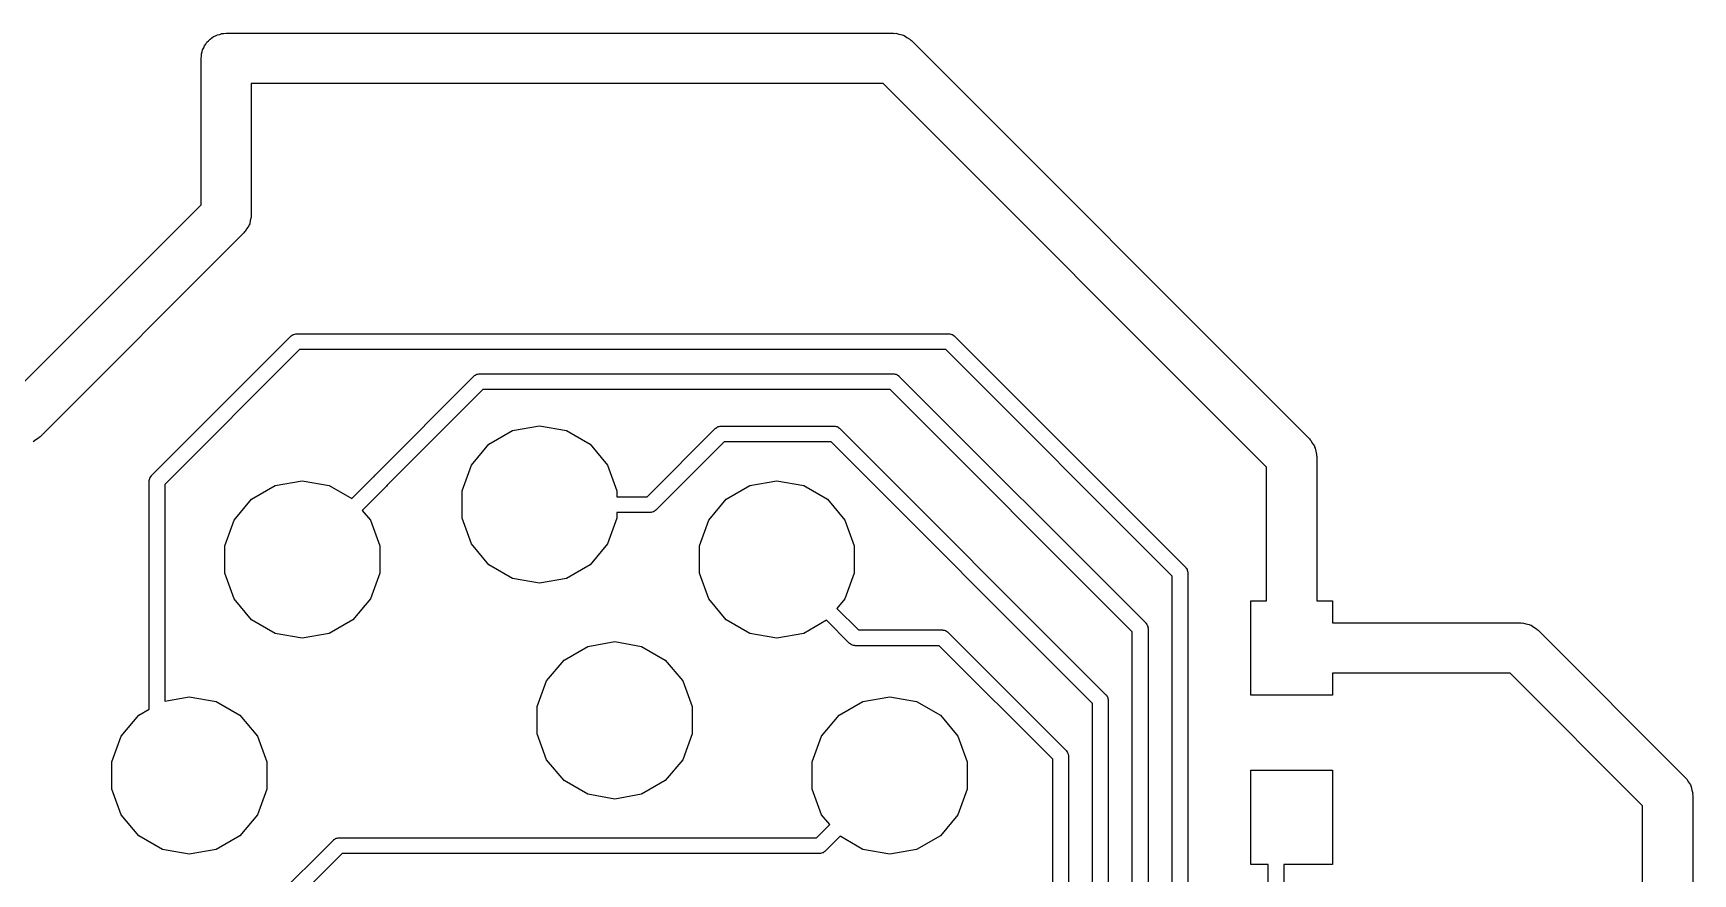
# Model space of a CAD drawing. Extents: x 74 to 228, y -104 to -43.
# Drawn here: x 201.92 to 228.4, y -57.25 to -43.85 of the extents above; entities that cross this region are included whole.
import ezdxf

# ---------------------------------------------------------------- set-up
doc = ezdxf.new("R2010")
doc.units = 0
doc.header["$MEASUREMENT"] = 0
doc.layers.add('BLACK', color=7, linetype='CONTINUOUS')

msp = doc.modelspace()

# ---------------------------------------------------------------- linework, layer by layer
at = {"layer": 'Black'}
for p, q in [((204.72, -43.9704), (204.743, -43.9436)), ((204.743, -43.9436), (204.773, -43.9261)), ((204.773, -43.9261), (204.8, -43.9036)), ((204.8, -43.9036), (204.833, -43.8916)), ((204.833, -43.8916), (204.863, -43.8741)), ((204.863, -43.8741), (204.898, -43.868)), ((204.898, -43.868), (204.931, -43.8561)), ((204.931, -43.8561), (204.966, -43.8561)), ((204.966, -43.8561), (205, -43.85)), ((205, -43.85), (215.65, -43.85)), ((215.65, -43.85), (215.667, -43.8531)), ((215.667, -43.8531), (215.685, -43.8515)), ((215.685, -43.8515), (215.735, -43.865)), ((215.735, -43.865), (215.787, -43.8741)), ((215.787, -43.8741), (215.802, -43.8829)), ((215.802, -43.8829), (215.819, -43.8875)), ((215.819, -43.8875), (215.862, -43.9175)), ((215.862, -43.9175), (215.907, -43.9436)), ((215.907, -43.9436), (215.918, -43.9571)), ((204.6, -44.25), (204.606, -44.2155)), ((204.606, -44.1805), (204.618, -44.1477)), ((204.606, -44.2155), (204.606, -44.1805)), ((204.618, -44.1477), (204.624, -44.1132)), ((204.624, -44.1132), (204.642, -44.0829)), ((204.642, -44.0829), (204.654, -44.05)), ((204.654, -44.05), (204.676, -44.0232)), ((204.676, -44.0232), (204.694, -43.9929)), ((204.694, -43.9929), (204.72, -43.9704)), ((215.918, -43.9571), (215.933, -43.9672)), ((215.933, -43.9672), (222.283, -50.3172)), ((204.6, -46.5843), (204.6, -44.25)), ((215.484, -44.65), (205.4, -44.65)), ((205.4, -44.65), (205.4, -46.75)), ((221.6, -50.7657), (215.484, -44.65)), ((201.584, -49.6), (204.6, -46.5843)), ((205.385, -46.8353), (205.376, -46.8868)), ((205.398, -46.7849), (205.385, -46.8353)), ((205.4, -46.75), (205.397, -46.7673)), ((205.397, -46.7673), (205.398, -46.7849)), ((205.283, -47.0328), (202.033, -50.2828)), ((205.293, -47.0184), (205.283, -47.0328)), ((205.306, -47.0071), (205.293, -47.0184)), ((205.333, -46.9619), (205.306, -47.0071)), ((205.363, -46.919), (205.333, -46.9619)), ((205.367, -46.902), (205.363, -46.919)), ((205.376, -46.8868), (205.367, -46.902)), ((203.81, -50.9021), (206.033, -48.6796)), ((206.033, -48.6796), (206.037, -48.6765)), ((206.037, -48.6765), (206.041, -48.6722)), ((206.041, -48.6722), (206.055, -48.6641)), ((206.055, -48.6641), (206.068, -48.6547)), ((206.068, -48.6547), (206.073, -48.6533)), ((206.073, -48.6533), (206.078, -48.6505)), ((206.078, -48.6505), (206.094, -48.6477)), ((206.094, -48.6477), (206.11, -48.6435)), ((206.11, -48.6435), (206.116, -48.644)), ((206.116, -48.644), (206.121, -48.643)), ((206.121, -48.643), (216.535, -48.643)), ((216.535, -48.643), (216.54, -48.644)), ((216.54, -48.644), (216.546, -48.6435)), ((216.546, -48.6435), (216.562, -48.6477)), ((216.562, -48.6477), (216.578, -48.6505)), ((216.578, -48.6505), (216.583, -48.6533)), ((216.583, -48.6533), (216.588, -48.6547)), ((216.588, -48.6547), (216.601, -48.6641)), ((216.601, -48.6641), (216.615, -48.6722)), ((216.615, -48.6722), (216.619, -48.6765)), ((216.619, -48.6765), (216.623, -48.6796)), ((216.623, -48.6796), (220.306, -52.3626)), ((206.173, -48.893), (204.023, -51.0423)), ((216.483, -48.893), (206.173, -48.893)), ((220.093, -52.5028), (216.483, -48.893)), ((207.376, -50.8926), (208.954, -49.3146)), ((208.954, -49.3146), (208.958, -49.3115)), ((208.958, -49.3115), (208.962, -49.3072)), ((208.962, -49.3072), (208.976, -49.2991)), ((208.976, -49.2991), (208.989, -49.2897)), ((208.989, -49.2897), (208.994, -49.2883)), ((208.994, -49.2883), (208.999, -49.2855)), ((208.999, -49.2855), (209.015, -49.2827)), ((209.015, -49.2827), (209.031, -49.2785)), ((209.031, -49.2785), (209.037, -49.279)), ((209.037, -49.279), (209.042, -49.278)), ((209.042, -49.278), (215.646, -49.278)), ((215.646, -49.278), (215.651, -49.279)), ((215.651, -49.279), (215.657, -49.2785)), ((215.657, -49.2785), (215.673, -49.2827)), ((215.673, -49.2827), (215.689, -49.2855)), ((215.689, -49.2855), (215.694, -49.2883)), ((215.694, -49.2883), (215.699, -49.2897)), ((215.699, -49.2897), (215.712, -49.2991)), ((215.712, -49.2991), (215.726, -49.3072)), ((215.726, -49.3072), (215.73, -49.3115)), ((215.73, -49.3115), (215.734, -49.3146)), ((215.734, -49.3146), (219.671, -53.2516)), ((209.094, -49.528), (207.569, -51.053)), ((215.594, -49.528), (209.094, -49.528)), ((219.458, -53.3918), (215.594, -49.528)), ((202.007, -50.3064), (201.962, -50.3325)), ((202.018, -50.2929), (202.007, -50.3064)), ((202.033, -50.2828), (202.018, -50.2929)), ((209.193, -50.4028), (209.571, -50.1849)), ((209.571, -50.1849), (210, -50.1092)), ((210, -50.1092), (210.429, -50.1849)), ((210.429, -50.1849), (210.807, -50.4028)), ((211.716, -51.239), (212.804, -50.1506)), ((212.804, -50.1506), (212.809, -50.1475)), ((212.809, -50.1475), (212.812, -50.1433)), ((212.812, -50.1433), (212.827, -50.1351)), ((212.827, -50.1351), (212.84, -50.1257)), ((212.84, -50.1257), (212.845, -50.1243)), ((212.845, -50.1243), (212.85, -50.1215)), ((212.85, -50.1215), (212.866, -50.1187)), ((212.866, -50.1187), (212.882, -50.1145)), ((212.882, -50.1145), (212.887, -50.115)), ((212.887, -50.115), (212.893, -50.114)), ((212.893, -50.114), (214.704, -50.114)), ((214.704, -50.114), (214.709, -50.115)), ((214.709, -50.115), (214.715, -50.1145)), ((214.715, -50.1145), (214.731, -50.1187)), ((214.731, -50.1187), (214.747, -50.1215)), ((214.747, -50.1215), (214.752, -50.1243)), ((214.752, -50.1243), (214.757, -50.1257)), ((214.757, -50.1257), (214.77, -50.1351)), ((214.77, -50.1351), (214.784, -50.1433)), ((214.784, -50.1433), (214.788, -50.1475)), ((214.788, -50.1475), (214.792, -50.1506)), ((214.792, -50.1506), (219.036, -54.3946)), ((201.962, -50.3325), (201.919, -50.3625)), ((208.913, -50.7366), (209.193, -50.4028)), ((210.807, -50.4028), (211.087, -50.7366)), ((212.945, -50.364), (211.856, -51.4524)), ((214.652, -50.364), (212.945, -50.364)), ((218.823, -54.5348), (214.652, -50.364)), ((222.283, -50.3172), (222.293, -50.3316)), ((222.293, -50.3316), (222.306, -50.3429)), ((222.306, -50.3429), (222.333, -50.3881)), ((222.333, -50.3881), (222.363, -50.431)), ((222.363, -50.431), (222.367, -50.448)), ((222.367, -50.448), (222.376, -50.4632)), ((222.376, -50.4632), (222.385, -50.5147)), ((222.385, -50.5147), (222.398, -50.5651)), ((222.398, -50.5651), (222.397, -50.5827)), ((208.764, -51.1461), (208.913, -50.7366)), ((211.087, -50.7366), (211.236, -51.1461)), ((221.6, -52.9), (221.6, -50.7657)), ((222.397, -50.5827), (222.4, -50.6)), ((222.4, -50.6), (222.4, -52.9)), ((203.773, -50.9905), (203.774, -50.9851)), ((203.773, -54.6238), (203.773, -50.9905)), ((203.774, -50.9796), (203.778, -50.9638)), ((203.774, -50.9851), (203.774, -50.9796)), ((203.778, -50.9638), (203.781, -50.9477)), ((203.781, -50.9477), (203.784, -50.943)), ((203.784, -50.943), (203.785, -50.9377)), ((203.785, -50.9377), (203.795, -50.9243)), ((203.795, -50.9243), (203.803, -50.9102)), ((203.803, -50.9102), (203.807, -50.9066)), ((203.807, -50.9066), (203.81, -50.9021)), ((204.023, -51.0423), (204.023, -54.4957)), ((205.407, -51.2768), (205.785, -51.0589)), ((205.785, -51.0589), (206.214, -50.9832)), ((206.214, -50.9832), (206.643, -51.0589)), ((206.643, -51.0589), (207.007, -51.2687)), ((207.007, -51.2687), (207.359, -50.916)), ((207.552, -51.0764), (207.172, -51.457)), ((207.359, -50.916), (207.36, -50.9148)), ((207.36, -50.9148), (207.368, -50.9007)), ((207.368, -50.9007), (207.372, -50.8971)), ((207.372, -50.8971), (207.376, -50.8926)), ((207.556, -51.0719), (207.552, -51.0764)), ((207.56, -51.0683), (207.556, -51.0719)), ((207.568, -51.0542), (207.56, -51.0683)), ((207.569, -51.053), (207.568, -51.0542)), ((212.979, -51.2768), (213.357, -51.0589)), ((213.357, -51.0589), (213.786, -50.9832)), ((213.786, -50.9832), (214.215, -51.0589)), ((214.215, -51.0589), (214.593, -51.2768)), ((205.127, -51.6106), (205.407, -51.2768)), ((208.764, -51.5819), (208.764, -51.1461)), ((211.236, -51.1461), (211.236, -51.239)), ((211.236, -51.239), (211.716, -51.239)), ((212.699, -51.6106), (212.979, -51.2768)), ((214.593, -51.2768), (214.873, -51.6106)), ((204.978, -52.0201), (205.127, -51.6106)), ((207.172, -51.457), (207.301, -51.6106)), ((207.301, -51.6106), (207.45, -52.0201)), ((208.913, -51.9914), (208.764, -51.5819)), ((211.236, -51.5819), (211.087, -51.9914)), ((211.768, -51.489), (211.236, -51.489)), ((211.236, -51.489), (211.236, -51.5819)), ((211.773, -51.488), (211.768, -51.489)), ((211.779, -51.4885), (211.773, -51.488)), ((211.794, -51.4843), (211.779, -51.4885)), ((211.811, -51.4815), (211.794, -51.4843)), ((211.815, -51.4787), (211.811, -51.4815)), ((211.821, -51.4773), (211.815, -51.4787)), ((211.834, -51.4679), (211.821, -51.4773)), ((211.848, -51.4598), (211.834, -51.4679)), ((211.852, -51.4555), (211.848, -51.4598)), ((211.856, -51.4524), (211.852, -51.4555)), ((212.55, -52.0201), (212.699, -51.6106)), ((214.873, -51.6106), (215.022, -52.0201)), ((204.978, -52.4559), (204.978, -52.0201)), ((207.45, -52.0201), (207.45, -52.4559)), ((209.193, -52.3252), (208.913, -51.9914)), ((211.087, -51.9914), (210.807, -52.3252)), ((212.55, -52.4559), (212.55, -52.0201)), ((215.022, -52.0201), (215.022, -52.4559)), ((209.571, -52.5431), (209.193, -52.3252)), ((210.807, -52.3252), (210.429, -52.5431)), ((220.306, -52.3626), (220.31, -52.3671)), ((220.31, -52.3671), (220.314, -52.3707)), ((220.314, -52.3707), (220.322, -52.3848)), ((220.322, -52.3848), (220.331, -52.3982)), ((220.331, -52.3982), (220.333, -52.4035)), ((220.333, -52.4035), (220.335, -52.4082)), ((220.335, -52.4082), (220.338, -52.4243)), ((220.338, -52.4243), (220.343, -52.4401)), ((205.127, -52.8654), (204.978, -52.4559)), ((207.45, -52.4559), (207.301, -52.8654)), ((210, -52.6188), (209.571, -52.5431)), ((210.429, -52.5431), (210, -52.6188)), ((212.699, -52.8654), (212.55, -52.4559)), ((215.022, -52.4559), (214.873, -52.8654)), ((220.093, -67.1312), (220.093, -52.5028)), ((220.343, -52.4401), (220.342, -52.4456)), ((220.342, -52.4456), (220.343, -52.451)), ((220.343, -52.451), (220.343, -67.183)), ((205.407, -53.1992), (205.127, -52.8654)), ((207.301, -52.8654), (207.021, -53.1992)), ((212.979, -53.1992), (212.699, -52.8654)), ((214.873, -52.8654), (214.744, -53.019)), ((221.35, -54.4), (221.35, -52.9)), ((221.35, -52.9), (221.6, -52.9)), ((222.4, -52.9), (222.65, -52.9)), ((222.65, -52.9), (222.65, -53.25)), ((205.785, -53.4171), (205.407, -53.1992)), ((207.021, -53.1992), (206.643, -53.4171)), ((213.357, -53.4171), (212.979, -53.1992)), ((214.579, -53.2073), (214.215, -53.4171)), ((214.948, -53.5764), (214.579, -53.2073)), ((214.744, -53.019), (215.088, -53.363)), ((206.214, -53.4928), (205.785, -53.4171)), ((206.643, -53.4171), (206.214, -53.4928)), ((213.786, -53.4928), (213.357, -53.4171)), ((214.215, -53.4171), (213.786, -53.4928)), ((215.088, -53.363), (216.429, -53.363)), ((216.429, -53.363), (216.434, -53.364)), ((216.434, -53.364), (216.44, -53.3635)), ((216.44, -53.3635), (216.456, -53.3677)), ((216.456, -53.3677), (216.472, -53.3705)), ((216.472, -53.3705), (216.477, -53.3733)), ((216.477, -53.3733), (216.482, -53.3747)), ((216.482, -53.3747), (216.495, -53.3841)), ((216.495, -53.3841), (216.509, -53.3922)), ((216.509, -53.3922), (216.513, -53.3965)), ((216.513, -53.3965), (216.517, -53.3996)), ((216.517, -53.3996), (218.401, -55.2836)), ((219.458, -67.0042), (219.458, -53.3918)), ((219.671, -53.2516), (219.675, -53.2561)), ((219.675, -53.2561), (219.679, -53.2597)), ((219.679, -53.2597), (219.687, -53.2738)), ((219.687, -53.2738), (219.696, -53.2872)), ((219.696, -53.2872), (219.698, -53.2925)), ((219.698, -53.2925), (219.7, -53.2972)), ((219.7, -53.2972), (219.703, -53.3133)), ((219.703, -53.3133), (219.708, -53.3291)), ((219.708, -53.3291), (219.707, -53.3346)), ((219.707, -53.3346), (219.708, -53.34)), ((219.708, -53.34), (219.708, -67.056)), ((222.65, -53.25), (224.65, -53.25)), ((224.65, -53.25), (225.65, -53.25)), ((225.65, -53.25), (225.667, -53.2531)), ((225.667, -53.2531), (225.685, -53.2515)), ((225.685, -53.2515), (225.735, -53.265)), ((225.735, -53.265), (225.787, -53.2741)), ((225.787, -53.2741), (225.802, -53.2829)), ((225.802, -53.2829), (225.819, -53.2875)), ((225.819, -53.2875), (225.862, -53.3175)), ((225.862, -53.3175), (225.907, -53.3436)), ((225.907, -53.3436), (225.918, -53.3571)), ((225.918, -53.3571), (225.933, -53.3672)), ((225.933, -53.3672), (228.283, -55.7172)), ((210.393, -53.8418), (210.771, -53.6239)), ((210.771, -53.6239), (211.2, -53.5482)), ((211.2, -53.5482), (211.629, -53.6239)), ((211.629, -53.6239), (212.007, -53.8418)), ((214.952, -53.5795), (214.948, -53.5764)), ((214.956, -53.5838), (214.952, -53.5795)), ((214.97, -53.5919), (214.956, -53.5838)), ((214.983, -53.6013), (214.97, -53.5919)), ((214.988, -53.6027), (214.983, -53.6013)), ((214.993, -53.6055), (214.988, -53.6027)), ((215.009, -53.6083), (214.993, -53.6055)), ((215.025, -53.6125), (215.009, -53.6083)), ((215.031, -53.612), (215.025, -53.6125)), ((215.036, -53.613), (215.031, -53.612)), ((216.377, -53.613), (215.036, -53.613)), ((218.188, -55.4238), (216.377, -53.613)), ((210.113, -54.1756), (210.393, -53.8418)), ((212.007, -53.8418), (212.287, -54.1756)), ((209.964, -54.5851), (210.113, -54.1756)), ((212.287, -54.1756), (212.436, -54.5851)), ((224.65, -54.05), (222.65, -54.05)), ((222.65, -54.05), (222.65, -54.4)), ((225.484, -54.05), (224.65, -54.05)), ((227.6, -56.1657), (225.484, -54.05)), ((204.023, -54.4957), (204.412, -54.4272)), ((204.412, -54.4272), (204.841, -54.5029)), ((204.841, -54.5029), (205.219, -54.7208)), ((214.781, -54.7208), (215.159, -54.5029)), ((215.159, -54.5029), (215.588, -54.4272)), ((215.588, -54.4272), (216.017, -54.5029)), ((216.017, -54.5029), (216.395, -54.7208)), ((218.823, -66.8772), (218.823, -54.5348)), ((219.036, -54.3946), (219.04, -54.3991)), ((219.04, -54.3991), (219.044, -54.4027)), ((219.044, -54.4027), (219.052, -54.4168)), ((219.052, -54.4168), (219.061, -54.4302)), ((219.061, -54.4302), (219.063, -54.4355)), ((219.063, -54.4355), (219.065, -54.4402)), ((219.065, -54.4402), (219.068, -54.4563)), ((219.068, -54.4563), (219.073, -54.4721)), ((219.073, -54.4721), (219.072, -54.4776)), ((219.072, -54.4776), (219.073, -54.483)), ((219.073, -54.483), (219.073, -66.929)), ((222.65, -54.4), (221.35, -54.4)), ((203.325, -55.0546), (203.605, -54.7208)), ((203.605, -54.7208), (203.773, -54.6238)), ((205.219, -54.7208), (205.499, -55.0546)), ((209.964, -55.0209), (209.964, -54.5851)), ((212.436, -54.5851), (212.436, -55.0209)), ((214.501, -55.0546), (214.781, -54.7208)), ((216.395, -54.7208), (216.675, -55.0546)), ((203.176, -55.4641), (203.325, -55.0546)), ((205.499, -55.0546), (205.648, -55.4641)), ((210.113, -55.4304), (209.964, -55.0209)), ((212.436, -55.0209), (212.287, -55.4304)), ((214.352, -55.4641), (214.501, -55.0546)), ((216.675, -55.0546), (216.824, -55.4641)), ((218.401, -55.2836), (218.405, -55.2881)), ((218.405, -55.2881), (218.409, -55.2917)), ((218.409, -55.2917), (218.417, -55.3058)), ((218.417, -55.3058), (218.426, -55.3192)), ((218.426, -55.3192), (218.428, -55.3245)), ((218.428, -55.3245), (218.43, -55.3292)), ((218.43, -55.3292), (218.433, -55.3453)), ((203.176, -55.8999), (203.176, -55.4641)), ((205.648, -55.4641), (205.648, -55.8999)), ((210.393, -55.7642), (210.113, -55.4304)), ((212.287, -55.4304), (212.007, -55.7642)), ((214.352, -55.8999), (214.352, -55.4641)), ((216.824, -55.4641), (216.824, -55.8999)), ((218.188, -66.6232), (218.188, -55.4238)), ((218.433, -55.3453), (218.438, -55.3611)), ((218.438, -55.3611), (218.437, -55.3666)), ((218.437, -55.3666), (218.438, -55.372)), ((218.438, -55.372), (218.438, -66.675)), ((221.35, -57.1), (221.35, -55.6)), ((221.35, -55.6), (222.65, -55.6)), ((222.65, -55.6), (222.65, -57.1)), ((210.771, -55.9821), (210.393, -55.7642)), ((212.007, -55.7642), (211.629, -55.9821)), ((228.283, -55.7172), (228.293, -55.7316)), ((228.293, -55.7316), (228.306, -55.7429)), ((228.306, -55.7429), (228.333, -55.7881)), ((228.333, -55.7881), (228.363, -55.831)), ((228.363, -55.831), (228.367, -55.848)), ((228.367, -55.848), (228.376, -55.8632)), ((228.376, -55.8632), (228.385, -55.9147)), ((203.325, -56.3094), (203.176, -55.8999)), ((205.648, -55.8999), (205.499, -56.3094)), ((211.2, -56.0578), (210.771, -55.9821)), ((211.629, -55.9821), (211.2, -56.0578)), ((214.501, -56.3094), (214.352, -55.8999)), ((216.824, -55.8999), (216.675, -56.3094)), ((228.385, -55.9147), (228.398, -55.9651)), ((228.398, -55.9651), (228.397, -55.9827)), ((228.397, -55.9827), (228.4, -56)), ((228.4, -56), (228.4, -66)), ((203.605, -56.6432), (203.325, -56.3094)), ((205.499, -56.3094), (205.219, -56.6432)), ((214.63, -56.463), (214.501, -56.3094)), ((216.675, -56.3094), (216.395, -56.6432)), ((227.6, -65.8343), (227.6, -56.1657)), ((203.983, -56.8611), (203.605, -56.6432)), ((205.219, -56.6432), (204.841, -56.8611)), ((214.418, -56.675), (214.63, -56.463)), ((214.795, -56.6513), (214.558, -56.8884)), ((215.159, -56.8611), (214.795, -56.6513)), ((216.395, -56.6432), (216.017, -56.8611)), ((204.412, -56.9368), (203.983, -56.8611)), ((204.841, -56.8611), (204.412, -56.9368)), ((205.763, -57.66), (206.712, -56.7116)), ((206.852, -56.925), (205.903, -57.8734)), ((206.712, -56.7116), (206.716, -56.7085)), ((206.716, -56.7085), (206.72, -56.7042)), ((206.72, -56.7042), (206.734, -56.6961)), ((206.734, -56.6961), (206.747, -56.6867)), ((206.747, -56.6867), (206.752, -56.6853)), ((206.752, -56.6853), (206.757, -56.6825)), ((206.757, -56.6825), (206.773, -56.6797)), ((206.773, -56.6797), (206.789, -56.6755)), ((206.789, -56.6755), (206.795, -56.676)), ((206.795, -56.676), (206.8, -56.675)), ((206.8, -56.675), (214.418, -56.675)), ((214.47, -56.925), (206.852, -56.925)), ((214.475, -56.924), (214.47, -56.925)), ((214.481, -56.9245), (214.475, -56.924)), ((214.497, -56.9203), (214.481, -56.9245)), ((214.513, -56.9175), (214.497, -56.9203)), ((214.518, -56.9147), (214.513, -56.9175)), ((214.523, -56.9133), (214.518, -56.9147)), ((214.536, -56.9039), (214.523, -56.9133)), ((214.55, -56.8958), (214.536, -56.9039)), ((214.554, -56.8915), (214.55, -56.8958)), ((214.558, -56.8884), (214.554, -56.8915)), ((215.588, -56.9368), (215.159, -56.8611)), ((216.017, -56.8611), (215.588, -56.9368)), ((221.625, -57.1), (221.35, -57.1)), ((221.625, -62.8257), (221.625, -57.1)), ((222.65, -57.1), (221.875, -57.1)), ((221.875, -57.1), (221.875, -62.8257))]:
    msp.add_line(p, q, dxfattribs=at)

doc.saveas('drawing.dxf')
